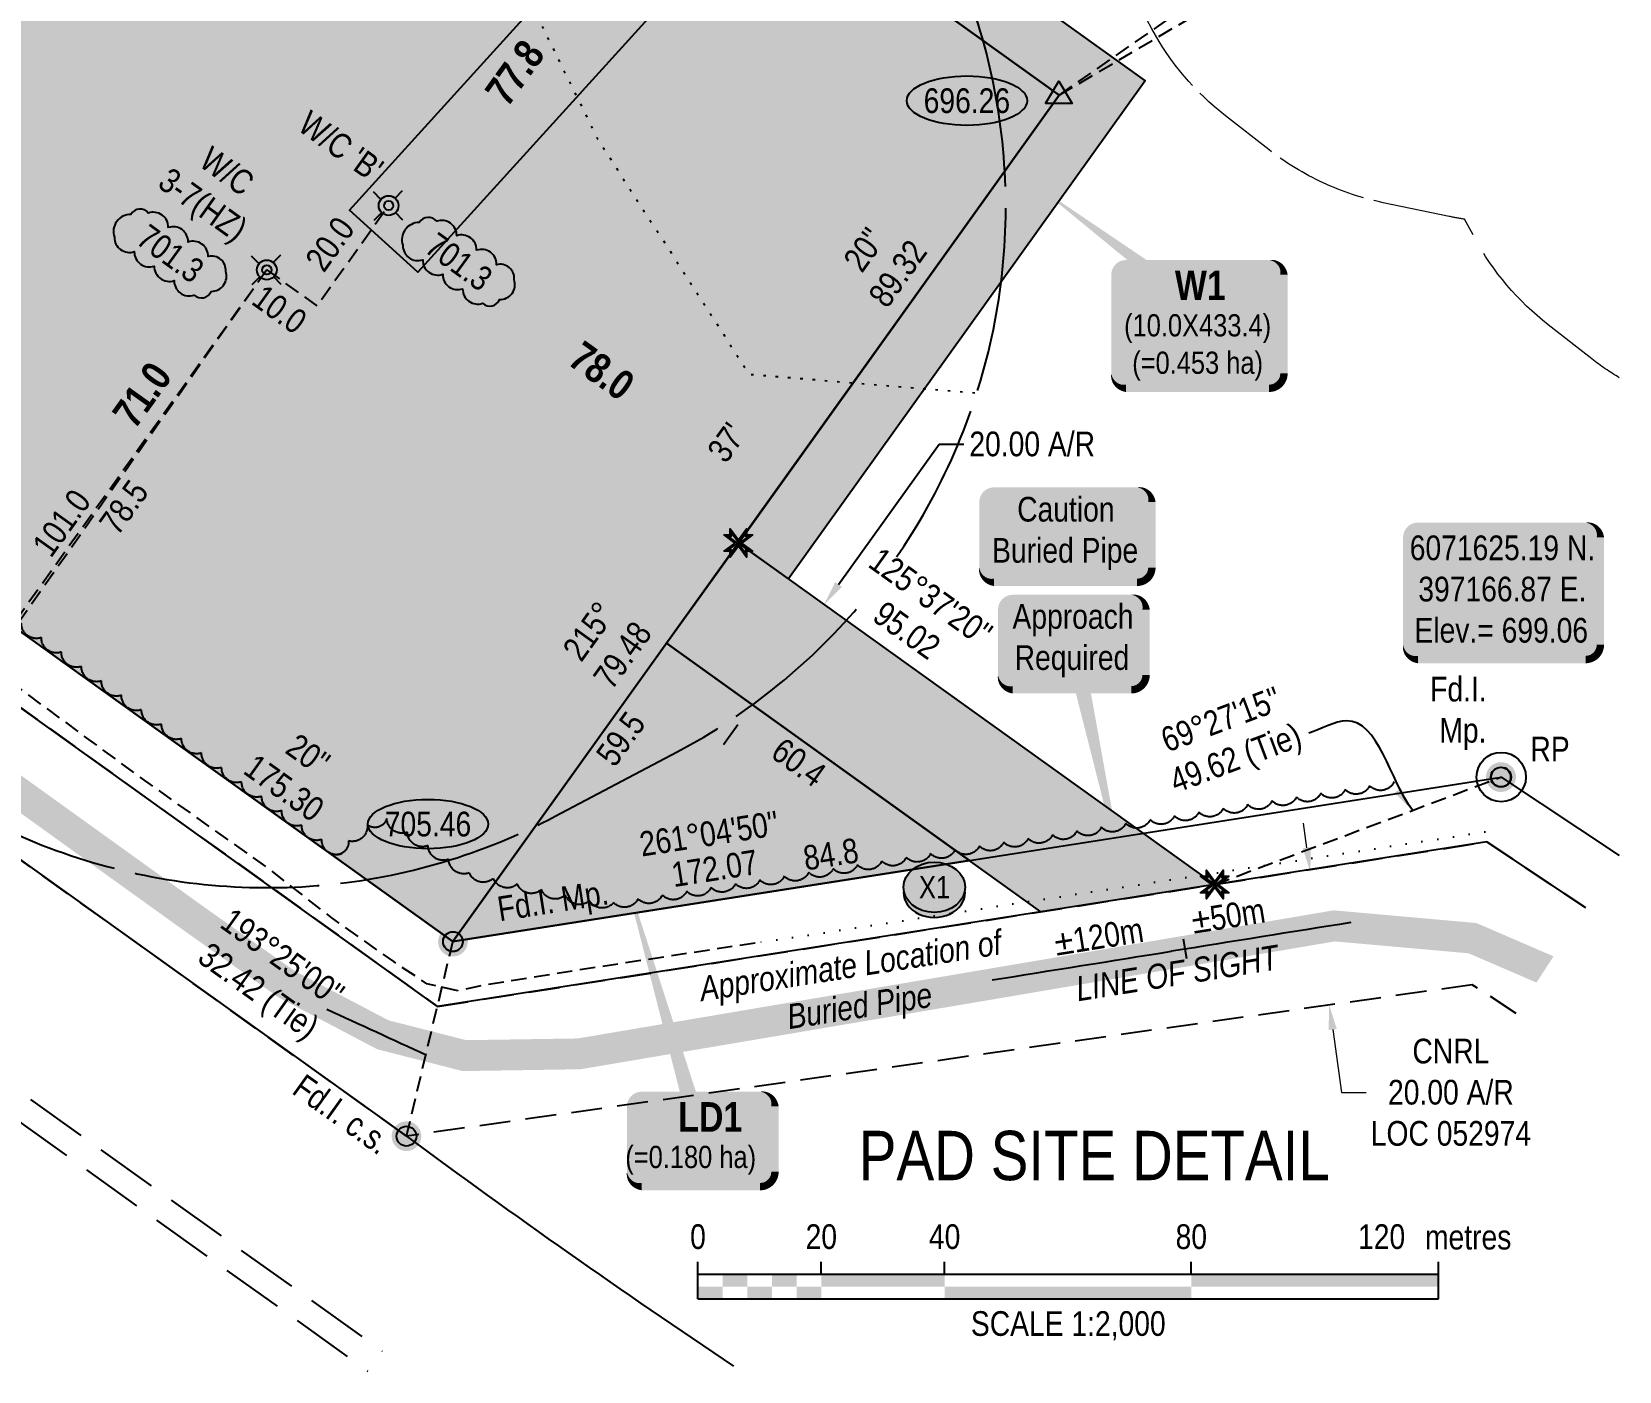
# Model space of a CAD drawing. Extents: x 394100 to 398046, y 6069353 to 6072243.
# Drawn here: x 395513 to 396156, y 6071170 to 6071712 of the extents above; entities that cross this region are included whole.
import ezdxf
from ezdxf.enums import TextEntityAlignment as Align

# ---------------------------------------------------------------- set-up
doc = ezdxf.new("R2010")
doc.units = 0
doc.header["$LTSCALE"] = 5
doc.header["$PDSIZE"] = 0.5
for name, pattern in [('0', [1, 1, 0]), ('DOT', [6.35, 0, -6.35]), ('foc-ACCESSROAD', [3.75, 2.5, -1.25]), ('foc-BUFFER', [16.75, 15, -1.75]), ('foc-TIELINE', [1.875, 1.25, -0.625]), ('foc-TOPO', [1, 0.2, -0.8]), ('RAIL', [35, 25, -10]), ('UG_PIPE', [1.875, 1.25, -0.625])]:
    doc.linetypes.add(name, pattern=pattern)
doc.layers.get('Defpoints').update_dxf_attribs({"color": 9})
for name, color, linetype in [('35', 37, 'Continuous'), ('AS-PIPE-UG', 44, 'UG_PIPE'), ('AS-ROADS', 254, 'Continuous'), ('AUX-BUFFER', 7, 'foc-BUFFER'), ('C-AR', 13, 'foc-ACCESSROAD'), ('C-RW', 13, 'Continuous'), ('CG-NOTES', 7, 'Continuous'), ('DETAIL-T', 7, 'Continuous'), ('F-RW', 190, 'Continuous'), ('L-BD', 7, 'Continuous'), ('L-MON', 1, 'Continuous'), ('L-TIE', 7, 'foc-TIELINE'), ('L-TIE-T', 7, 'Continuous'), ('L-TITLEDB', 4, 'Continuous'), ('P-CROSSINGS', 250, 'Continuous'), ('P-ELEVATION', 7, 'Continuous'), ('P-PROPOSED', 10, 'Continuous'), ('P-PROPOSED-H', 21, 'Continuous'), ('P-TEMP-BLOCKS', 250, 'Continuous'), ('P-TEMP-BLUE', 146, 'Continuous'), ('P-TXT', 4, 'Continuous'), ('T-BUSH', 110, '0'), ('T-TIE', 201, 'foc-TIELINE'), ('T-VEGETATION CHANGE', 104, 'foc-TOPO')]:
    doc.layers.add(name, color=color, linetype=linetype)
for name, color, linetype, lineweight in [('C-AR-T', 13, 'Continuous', 9), ('T-TEXT', 48, 'Continuous', 18), ('T-TIE-T', 201, 'Continuous', 18)]:
    doc.layers.add(name, color=color, linetype=linetype, lineweight=lineweight)
doc.layers.add('P-TEMP-BLUE-H', color=7, linetype='Continuous', true_color=0x99e6ff)
doc.styles.add('80', font='ARIALN.TTF', dxfattribs={"height": 10})
doc.styles.add('80CG', font='ARIALN.TTF', dxfattribs={"height": 10})
doc.styles.add('80L', font='ARIALN.TTF', dxfattribs={"height": 10})
doc.styles.add('BOLD', font='ARIALNB.TTF')
doc.styles.add('Crossing', font='ARIALN.TTF', dxfattribs={"height": 10})
doc.dimstyles.new('COMPASS', dxfattribs={"dimscale": 5, "dimtxt": 10, "dimasz": 2.5, "dimexe": 0.2, "dimexo": 0.0625, "dimgap": 0.5, "dimtad": 0, "dimtih": 1, "dimtoh": 1, "dimzin": 0, "dimdsep": 46, "dimtxsty": '80', "dimcen": 0.1, "dimse1": 1, "dimse2": 1, "dimclrd": 256, "dimclrt": 256, "dimaunit": 1, "dimadec": 4, "dimazin": 0, "dimtfac": 0.06, "dimtofl": 0, "dimtmove": 0, "dimatfit": 1, "dimfxl": 0.2, "dimtolj": 1, "dimtzin": 0, "dimlwd": -1, "dimarcsym": 0})
doc.dimstyles.new('Compass 5 000', dxfattribs={"dimscale": 5, "dimtxt": 9, "dimasz": 2, "dimexe": 0.2, "dimexo": 0.0625, "dimgap": 0.5, "dimtad": 0, "dimtih": 1, "dimtoh": 1, "dimzin": 0, "dimdsep": 46, "dimtxsty": '80CG', "dimcen": 0.1, "dimse1": 1, "dimse2": 1, "dimclrd": 256, "dimclrt": 256, "dimaunit": 1, "dimadec": 4, "dimazin": 0, "dimtfac": 0.06, "dimtofl": 0, "dimtmove": 0, "dimatfit": 1, "dimfxl": 0.2, "dimtolj": 1, "dimtzin": 0, "dimlwd": -1, "dimarcsym": 0})

# ---------------------------------------------------------------- blocks, each defined once
blk = doc.blocks.new('fdia')
at = {"color": 255, "const_width": 1}
blk.add_lwpolyline([(-0.5, 0, 1), (0.5, 0, 1)], format="xyb", close=True, dxfattribs=at)
blk = doc.blocks.new('Fdiaa')
blk.add_blockref('fdia', (0, 0))
blk = doc.blocks.new('fdib')
at = {"color": 1, "const_width": 1.6}
blk.add_lwpolyline([(-0.4, 0, 1), (0.4, 0, 1)], format="xyb", close=True, dxfattribs=at)
at = {"color": 1}
blk.add_circle((0, 0), 0.8, dxfattribs=at)
blk = doc.blocks.new('Fdibb')
blk.add_blockref('fdib', (0, 0))
blk = doc.blocks.new('fdicc')
for name in ['Fdibb', 'Fdiaa']:
    blk.add_blockref(name, (0, 0))
blk = doc.blocks.new('FDI')
blk.add_blockref('fdicc', (0, 0))
blk = doc.blocks.new('TRIA')
blk.add_hatch(color=255).paths.add_polyline_path([(-0.04, 1.52), (-1.47, -0.87), (1.39, -0.87)])
blk = doc.blocks.new('TRIAA')
blk.add_blockref('TRIA', (0, 0))
blk = doc.blocks.new('TRIB')
at = {"color": 1}
blk.add_lwpolyline([(-1.12, -0.67), (-0.04, 1.13), (1.04, -0.67)], close=True, dxfattribs=at)
blk = doc.blocks.new('TRIBB')
blk.add_blockref('TRIB', (0, 0))
blk = doc.blocks.new('TRICC')
for name in ['TRIAA', 'TRIBB']:
    blk.add_blockref(name, (0, 0))
blk = doc.blocks.new('plspike')
blk.add_blockref('TRICC', (0, 0))
blk = doc.blocks.new('WC')
at = {"layer": 'L-MON'}
h = blk.add_hatch(color=255, dxfattribs=at)
h.dxf.hatch_style = 1
edge = h.paths.add_edge_path()
edge.add_arc((0, 0), 0.9, 0, 360)
at = {"layer": 'L-MON', "color": 240, "flags": 128}
for points in [[(-0.62, 0.5), (-1.23, 1.12)], [(0.52, 0.61), (1.13, 1.21)], [(-1.18, -1.18), (-0.56, -0.57)], [(1.16, -1.18), (0.56, -0.57)]]:
    blk.add_lwpolyline(points, dxfattribs=at)
at = {"layer": 'L-MON', "color": 240}
for radius in [0.8, 0.373]:
    blk.add_circle((0, 0), radius, dxfattribs=at)
blk = doc.blocks.new('*D481')
at = {"layer": 'C-AR-T', "transparency": 16777216}
for p, q in [((396029.74, 6071381.7), (396028.33, 6071391.6)), ((396040.2, 6071308.05), (396043.82, 6071282.57)), ((396043.82, 6071282.57), (396053.82, 6071282.57))]:
    blk.add_line(p, q, dxfattribs=at)
for points in [[(396031.39, 6071381.94), (396028.09, 6071381.47), (396031.15, 6071371.8)], [(396041.85, 6071308.28), (396038.55, 6071307.81), (396038.8, 6071317.95)]]:
    blk.add_solid(points, dxfattribs=at)
at = {"layer": 'Defpoints', "color": 0, "transparency": 16777216}
for p in [(395959.99, 6071361.69), (396038.8, 6071317.95), (395967.64, 6071307.84)]:
    blk.add_point(p, dxfattribs=at)
at = {"layer": 'C-AR-T', "transparency": 16777216, "insert": (396088.11, 6071282.57), "char_height": 10, "attachment_point": 5, "style": '80CG'}
blk.add_mtext('\\A1;CNRL\\P20.00 A/R\\PLOC 052974', dxfattribs=at)
blk = doc.blocks.new('we')
at = {"layer": 'P-ELEVATION'}
h = blk.add_hatch(color=111, dxfattribs=at)
h.dxf.hatch_style = 1
edge = h.paths.add_edge_path()
edge.add_ellipse((0, 0), major_axis=(-24.38, 0), ratio=0.410256, start_angle=0, end_angle=360)
at = {"layer": 'P-ELEVATION', "color": 7, "flags": 128}
blk.add_lwpolyline([(0, 0, 12.5, 0, 0), (-12.42, -6.43, 0, 0, 0)], format="xyseb", dxfattribs=at)
at = {"layer": 'P-ELEVATION', "color": 7}
blk.add_ellipse((0, 0), major_axis=(-24.38, 0), ratio=0.410256, dxfattribs=at)
at = {"layer": 'P-ELEVATION', "style": '80'}
blk.add_attdef('ELEVATION', text='', height=10, dxfattribs=at).set_placement((0, 0), align=Align.MIDDLE_CENTER)
blk = doc.blocks.new('*U508')
at = {"layer": 'P-ELEVATION'}
h = blk.add_hatch(color=111, dxfattribs=at)
h.dxf.hatch_style = 1
edge = h.paths.add_edge_path()
edge.add_ellipse((0, 0), major_axis=(-24.38, 0), ratio=0.410256, start_angle=0, end_angle=360)
at = {"layer": 'P-ELEVATION', "color": 7, "flags": 128}
blk.add_lwpolyline([(0, 0, 12.5, 0, 0), (9.5, -42.72, 0, 0, 0)], format="xyseb", dxfattribs=at)
at = {"layer": 'P-ELEVATION', "color": 7}
blk.add_ellipse((0, 0), major_axis=(-24.38, 0), ratio=0.410256, dxfattribs=at)
at = {"layer": 'P-ELEVATION', "style": '80'}
blk.add_attdef('ELEVATION', text='', height=10, dxfattribs=at).set_placement((0, 0), align=Align.MIDDLE_CENTER)
blk = doc.blocks.new('*U372')
at = {"color": 0}
for p, q in [((-150, 0), (-150, 15)), ((-100, 10), (-100, 15)), ((-50, 10), (-50, 15)), ((50, 10), (50, 15)), ((150.24, 0), (150.24, 15)), ((-150, 10), (150.24, 10)), ((-150, 0), (150.24, 0))]:
    blk.add_line(p, q, dxfattribs=at)
for points in [[(-140, 10), (-130, 10), (-140, 5), (-130, 5)], [(-120, 10), (-110, 10), (-120, 5), (-110, 5)], [(-100, 10), (-50, 10), (-100, 5), (-50, 5)], [(50, 10), (150.24, 10), (50, 5), (150.24, 5)], [(-150, 5), (-140, 5), (-150, 0), (-140, 0)], [(-130, 5), (-120, 5), (-130, 0), (-120, 0)], [(-110, 5), (-100, 5), (-110, 0), (-100, 0)], [(-50, 5), (50, 5), (-50, 0), (50, 0)]]:
    blk.add_solid(points, dxfattribs=at)
at = {"color": 0, "style": '80'}
blk.add_text('metres', height=10, dxfattribs=at).set_placement((162.24, 20), align=Align.CENTER)
at = {"color": 0, "char_height": 10, "style": '80'}
for s, insert, attachment_point in [('0', (-150, 30.21), 2), ('20', (-100, 30.21), 2), ('40', (-50, 30.21), 2), ('80', (50, 30.21), 2), ('120', (136.7, 30.22), 3), ('SCALE 1:2,000', (0.12, -5), 2)]:
    blk.add_mtext(s, dxfattribs=dict(at, insert=insert, attachment_point=attachment_point))
blk = doc.blocks.new('*U507')
at = {"layer": '35', "color": 3}
blk.add_circle((0, 0), 10, dxfattribs=at)
at = {"layer": '35', "color": 3, "style": '80'}
blk.add_attdef('RP_001', (11.87, 6.33), '', height=10, dxfattribs=at)
blk = doc.blocks.new('*U435')
h = blk.add_hatch(color=254)
edge = h.paths.add_edge_path()
edge.add_line((-34, -28.5), (34, -28.5))
edge.add_arc((34, -22.5), 6, 270, 360)
edge.add_line((40, -22.5), (40, 21))
edge.add_arc((34, 21), 6, 0, 90)
edge.add_line((34, 27), (-34, 27))
edge.add_arc((-34, 21), 6, 90, 180)
edge.add_line((-40, 21), (-40, -22.5))
edge.add_arc((-34, -22.5), 6, 180, 270)
at = {"color": 1, "flags": 128}
blk.add_lwpolyline([(-34, -28.5, 3, 3, 0), (34, -28.5, 3, 3, 0.414214), (40, -22.5, 3, 3, 0), (40, 21, 3, 0, 0.414214), (34, 27, 0, 0, 0), (-34, 27, 0, 0, 0.414214), (-40, 21, 0, 0, 0), (-40, -22.5, 0, 3, 0.414214)], format="xyseb", close=True, dxfattribs=at)
blk.add_lwpolyline([(-24.09, -16.28, 0, 10, 0), (0, 0, 5, 5, 0)], format="xyseb", dxfattribs=at)
at = {"color": 1, "style": '80'}
blk.add_attdef('ENTER_TEXT_001', (-35.99, -5), '', height=10, dxfattribs=at)
blk = doc.blocks.new('*U512')
at = {"true_color": 0x99e6ff}
h = blk.add_hatch(color=141, dxfattribs=at)
edge = h.paths.add_edge_path()
edge.add_line((-24, -20), (24, -20))
edge.add_arc((24, -14), 6, 270, 360)
edge.add_line((30, -14), (30, 12.5))
edge.add_arc((24, 12.5), 6, 0, 90)
edge.add_line((24, 18.5), (-24, 18.5))
edge.add_arc((-24, 12.5), 6, 90, 180)
edge.add_line((-30, 12.5), (-30, -14))
edge.add_arc((-24, -14), 6, 180, 270)
at = {"flags": 128}
blk.add_lwpolyline([(-32.96, 113.74, 0, 7.5, 0), (0, 0, 0, 0, 0)], format="xyseb", dxfattribs=at)
at = {"color": 250, "flags": 128}
blk.add_lwpolyline([(-24, -20, 3, 3, 0), (24, -20, 3, 3, 0.414214), (30, -14, 3, 3, 0), (30, 12.5, 3, 0, 0.414214), (24, 18.5, 0, 0, 0), (-24, 18.5, 0, 0, 0.414214), (-30, 12.5, 0, 0, 0), (-30, -14, 0, 3, 0.414214)], format="xyseb", close=True, dxfattribs=at)
at = {"color": 250}
for tag, p, height, style in [('TEMP_AREA_W1_001', (-9.21, 2.24), 12, 'BOLD'), ('ENTER_TEXT_001', (-30.66, -12.47), 9, '80')]:
    blk.add_attdef(tag, p, '', height=height, dxfattribs=dict(at, style=style))
blk = doc.blocks.new('xing2')
h = blk.add_hatch(color=50)
h.dxf.hatch_style = 1
edge = h.paths.add_edge_path()
edge.add_ellipse((0, 0), major_axis=(-12.5, 0), ratio=0.816297, start_angle=0, end_angle=360)
h = blk.add_hatch(color=250)
h.dxf.hatch_style = 1
edge = h.paths.add_edge_path()
edge.add_ellipse((0, -2.05), major_axis=(-12.5, 0), ratio=0.816297, start_angle=0, end_angle=180)
edge.add_line((12.5, -2.05), (12.5, 0))
edge.add_ellipse((0, 0), major_axis=(-12.5, 0), ratio=0.816297, start_angle=0, end_angle=180, ccw=False)
edge.add_line((-12.5, 0), (-12.5, -2.05))
at = {"color": 250}
blk.add_ellipse((0, 0), major_axis=(-12.5, 0), ratio=0.816297, dxfattribs=at)
blk.add_ellipse((0, -2.05), major_axis=(-12.5, 0), ratio=0.816297, start_param=0, end_param=3.141593, dxfattribs=at)
at = {"color": 250, "style": 'Crossing'}
blk.add_attdef('CROSSING', text='', height=9, dxfattribs=at).set_placement((0.09, 0.02), align=Align.MIDDLE_CENTER)
at = {"color": 250, "style": 'Crossing', "flags": 1}
for tag, p in [('OWNER', (0.09, -12.49)), ('DESCRIPTION', (0.09, -25.77)), ('LOCATION', (0.09, -39.3)), ('DWG_REF', (0.09, -52.84))]:
    blk.add_attdef(tag, text='', height=9, dxfattribs=at).set_placement(p, align=Align.MIDDLE_CENTER)
blk = doc.blocks.new('*U519')
h = blk.add_hatch(color=50)
edge = h.paths.add_edge_path()
edge.add_line((-29, -20), (29, -20))
edge.add_arc((29, -14), 6, 270, 360)
edge.add_line((35, -14), (35, 12.5))
edge.add_arc((29, 12.5), 6, 0, 90)
edge.add_line((29, 18.5), (-29, 18.5))
edge.add_arc((-29, 12.5), 6, 90, 180)
edge.add_line((-35, 12.5), (-35, -14))
edge.add_arc((-29, -14), 6, 180, 270)
at = {"color": 240, "flags": 128}
blk.add_lwpolyline([(-29, -20, 3, 3, 0), (29, -20, 3, 3, 0.414214), (35, -14, 3, 3, 0), (35, 12.5, 3, 0, 0.414214), (29, 18.5, 0, 0, 0), (-29, 18.5, 0, 0, 0.414214), (-35, 12.5, 0, 0, 0), (-35, -14, 0, 3, 0.414214)], format="xyseb", close=True, dxfattribs=at)
at = {"color": 240, "style": '80'}
blk.add_attdef('ENTER_TEXT_001', (-26.85, -4.92), '', height=10, dxfattribs=at)
blk = doc.blocks.new('TEMP')
h = blk.add_hatch(color=255)
h.dxf.hatch_style = 1
h.paths.add_polyline_path([(0, 0.25), (-0.67, 1.15), (-0.67, 0.67), (-1.15, 0.67), (-0.25, 0), (-1.15, -0.67), (-0.67, -0.67), (-0.67, -1.15), (0, -0.25), (0.67, -1.15), (0.67, -0.67), (1.15, -0.67), (0.25, 0), (1.15, 0.67), (0.67, 0.67), (0.67, 1.15)])
h.paths.add_polyline_path([(0.57, 0.85), (0.57, 0.57), (0.85, 0.57), (0.08, 0), (0.85, -0.57), (0.57, -0.57), (0.57, -0.85), (0, -0.08), (-0.57, -0.85), (-0.57, -0.57), (-0.85, -0.57), (-0.08, 0), (-0.85, 0.57), (-0.57, 0.57), (-0.57, 0.85), (0, 0.08)], flags=16)
h = blk.add_hatch(color=1)
h.dxf.hatch_style = 1
h.paths.add_polyline_path([(0, 0.08), (-0.57, 0.85), (-0.57, 0.57), (-0.85, 0.57), (-0.08, 0), (-0.85, -0.57), (-0.57, -0.57), (-0.57, -0.85), (0, -0.08), (0.57, -0.85), (0.57, -0.57), (0.85, -0.57), (0.08, 0), (0.85, 0.57), (0.57, 0.57), (0.57, 0.85)])
at = {"color": 1}
for p, q in [((-0.08, 0), (0.08, 0)), ((0, 0.08), (0, -0.08))]:
    blk.add_line(p, q, dxfattribs=at)
at = {"color": 255, "flags": 128}
blk.add_lwpolyline([(-0.25, 0), (-1.15, 0.67), (-0.67, 0.67), (-0.67, 1.15), (0, 0.25), (0.67, 1.15), (0.67, 0.67), (1.15, 0.67), (0.25, 0), (1.15, -0.67), (0.67, -0.67), (0.67, -1.15), (0, -0.25), (-0.67, -1.15), (-0.67, -0.67), (-1.15, -0.67)], close=True, dxfattribs=at)
at = {"color": 1, "flags": 128}
blk.add_lwpolyline([(-0.08, 0), (-0.85, 0.57), (-0.57, 0.57), (-0.57, 0.85), (0, 0.08), (0.57, 0.85), (0.57, 0.57), (0.85, 0.57), (0.08, 0), (0.85, -0.57), (0.57, -0.57), (0.57, -0.85), (0, -0.08), (-0.57, -0.85), (-0.57, -0.57), (-0.85, -0.57)], close=True, dxfattribs=at)
blk = doc.blocks.new('*U527')
h = blk.add_hatch(color=255)
edge = h.paths.add_edge_path()
edge.add_line((-24, -20), (24, -20))
edge.add_arc((24, -14), 6, 270, 360)
edge.add_line((30, -14), (30, 12.5))
edge.add_arc((24, 12.5), 6, 0, 90)
edge.add_line((24, 18.5), (-24, 18.5))
edge.add_arc((-24, 12.5), 6, 90, 180)
edge.add_line((-30, 12.5), (-30, -14))
edge.add_arc((-24, -14), 6, 180, 270)
at = {"color": 1, "flags": 128}
blk.add_lwpolyline([(-24, -20, 3, 3, 0), (24, -20, 3, 3, 0.414214), (30, -14, 3, 3, 0), (30, 12.5, 3, 0, 0.414214), (24, 18.5, 0, 0, 0), (-24, 18.5, 0, 0, 0.414214), (-30, 12.5, 0, 0, 0), (-30, -14, 0, 3, 0.414214)], format="xyseb", close=True, dxfattribs=at)
for points in [[(-20.53, -10.99, 0, 7.5, 0), (0, 0, 0, 0, 0)], [(22.6, -104.37, 0, 7.5, 0), (0, 0, 0, 0, 0)]]:
    blk.add_lwpolyline(points, format="xyseb", dxfattribs=at)
at = {"color": 1, "style": '80'}
blk.add_attdef('ENTER_TEXT_001', (-26.85, -4.92), '', height=10, dxfattribs=at)
blk = doc.blocks.new('*D528')
at = {"layer": 'Defpoints', "color": 0, "transparency": 16777216}
for p in [(395821.05, 6071489.57), (395834.13, 6071480.2), (395791.94, 6071448.94)]:
    blk.add_point(p, dxfattribs=at)
at = {"layer": 'P-TXT', "transparency": 16777216}
for p, q in [((395839.95, 6071488.33), (395880.7, 6071545.19)), ((395880.7, 6071545.19), (395890.7, 6071545.19)), ((395799.19, 6071431.44), (395793.37, 6071423.31))]:
    blk.add_line(p, q, dxfattribs=at)
for points in [[(395838.6, 6071489.3), (395841.31, 6071487.36), (395834.13, 6071480.2)], [(395797.84, 6071432.41), (395800.55, 6071430.47), (395805.02, 6071439.57)]]:
    blk.add_solid(points, dxfattribs=at)
at = {"layer": 'P-TXT', "transparency": 16777216, "insert": (395918.43, 6071545.19), "char_height": 10, "attachment_point": 5, "style": '80CG'}
blk.add_mtext('\\A1;20.00 A/R', dxfattribs=at)
blk = doc.blocks.new('*U529')
at = {"true_color": 0x99e6ff}
h = blk.add_hatch(color=141, dxfattribs=at)
edge = h.paths.add_edge_path()
edge.add_line((-29, -33.49), (29, -33.49))
edge.add_arc((29, -27.49), 6, 270, 360)
edge.add_line((35, -27.49), (35, 12.5))
edge.add_arc((29, 12.5), 6, 0, 90)
edge.add_line((29, 18.5), (-29, 18.5))
edge.add_arc((-29, 12.5), 6, 90, 180)
edge.add_line((-35, 12.5), (-35, -27.49))
edge.add_arc((-29, -27.49), 6, 180, 270)
at = {"flags": 128}
blk.add_lwpolyline([(-64.95, 48.4, 0, 7.5, 0), (0, 0, 0, 0, 0)], format="xyseb", dxfattribs=at)
at = {"color": 250, "flags": 128}
blk.add_lwpolyline([(-29, -33.49, 3, 3, 0), (29, -33.49, 3, 3, 0.414214), (35, -27.49, 3, 3, 0), (35, 12.5, 3, 0, 0.414214), (29, 18.5, 0, 0, 0), (-29, 18.5, 0, 0, 0.414214), (-35, 12.5, 0, 0, 0), (-35, -27.49, 0, 3, 0.414214)], format="xyseb", close=True, dxfattribs=at)
at = {"color": 250}
for tag, p, height, style in [('TEMP_AREA_W1_001', (-9.21, 2.24), 12, 'BOLD'), ('ENTER_TEXT_001', (-30.66, -12.47), 9, '80')]:
    blk.add_attdef(tag, p, '', height=height, dxfattribs=dict(at, style=style))
blk = doc.blocks.new('wa')
at = {"layer": 'P-ELEVATION'}
h = blk.add_hatch(color=111, dxfattribs=at)
h.dxf.hatch_style = 1
edge = h.paths.add_edge_path()
edge.add_arc((-17.35, -4.5), 6.1, 215, 325)
edge.add_arc((-7.35, -4.5), 6.1, 215, 325)
edge.add_arc((2.65, -4.5), 6.1, 215, 325)
edge.add_arc((12.65, -4.5), 6.1, 215, 325)
edge.add_arc((18.14, -3.7), 4.32, 263.43363, 373.43363)
edge.add_arc((18.85, 2.3), 6.1, 305, 415)
edge.add_arc((17.45, 4.39), 5.69, 30.69553, 140.69553)
edge.add_arc((8.05, 4.5), 6.1, 35, 145)
edge.add_arc((-1.95, 4.5), 6.1, 35, 145)
edge.add_arc((-11.95, 4.5), 6.1, 35, 145)
edge.add_arc((-18.04, 3.81), 4.33, 75.42608, 185.42608)
edge.add_arc((-18.36, -2.3), 6.96, 125, 235)
at = {"color": 240, "flags": 128}
blk.add_lwpolyline([(-22.35, -8, 0.520567), (-12.35, -8, 0.520567), (-2.35, -8, 0.520567), (7.65, -8, 0.520567), (17.65, -8, 0.520567), (22.35, -2.7, 0.520567), (22.35, 7.3, 0.520567), (13.05, 8, 0.520567), (3.05, 8, 0.520567), (-6.95, 8, 0.520567), (-16.95, 8, 0.520567), (-22.35, 3.4, 0.520567)], format="xyb", close=True, dxfattribs=at)
at = {"layer": 'P-ELEVATION', "color": 240, "flags": 128}
blk.add_lwpolyline([(0, 0, 12.5, 0, 0), (-12.42, -6.43, 0, 0, 0)], format="xyseb", dxfattribs=at)
at = {"layer": 'P-ELEVATION', "color": 240, "style": '80'}
blk.add_attdef('ELEVATION', text='', height=10, dxfattribs=at).set_placement((0, 0), align=Align.MIDDLE_CENTER)

msp = doc.modelspace()

# ---------------------------------------------------------------- hatches: boundary and pattern name
at = {"layer": 'AS-ROADS'}
h = msp.add_hatch(color=256, dxfattribs=at)
h.dxf.hatch_style = 1
edge = h.paths.add_edge_path()
edge.add_line((396122.787, 6071327.054), (396129.718, 6071337.677))
edge.add_line((396129.718, 6071337.677), (396099.345, 6071350.786))
edge.add_arc((396096.868, 6071345.047), 6.25, 66.65562, 84.926145)
edge.add_line((396097.421, 6071351.273), (396041.402, 6071356.247))
edge.add_arc((396040.85, 6071350.021), 6.25, 84.926145, 99.616419)
edge.add_line((396039.806, 6071356.183), (395734.269, 6071304.416))
edge.add_line((395734.269, 6071304.416), (395689.09, 6071303.718))
edge.add_line((395689.09, 6071303.718), (395657.586, 6071311.758))
edge.add_line((395657.586, 6071311.758), (395619.587, 6071331.719))
edge.add_line((395619.587, 6071331.719), (395583.336, 6071357.309))
edge.add_line((395583.336, 6071357.309), (395030.667, 6071754.519))
edge.add_line((395030.667, 6071754.519), (395023.372, 6071744.368))
edge.add_line((395023.372, 6071744.368), (395576.062, 6071347.143))
edge.add_arc((395579.71, 6071352.219), 6.25, 234.294738, 234.780407)
edge.add_line((395576.105, 6071347.113), (395612.713, 6071321.27))
edge.add_arc((395616.317, 6071326.376), 6.25, 234.78041, 242.287936)
edge.add_line((395613.411, 6071320.843), (395652.423, 6071300.351))
edge.add_arc((395655.33, 6071305.884), 6.25, 242.287936, 255.683432)
edge.add_line((395653.784, 6071299.828), (395686.807, 6071291.4))
edge.add_arc((395688.352, 6071297.456), 6.25, 255.683432, 270.8842)
edge.add_line((395688.449, 6071291.207), (395734.939, 6071291.924))
edge.add_arc((395734.842, 6071298.174), 6.25, 270.8842, 279.616419)
edge.add_line((395735.886, 6071292.011), (396041.099, 6071343.724))
edge.add_line((396041.099, 6071343.724), (396095.314, 6071338.911))
edge.add_line((396095.314, 6071338.911), (396122.787, 6071327.054))
at = {"layer": 'P-PROPOSED-H'}
h = msp.add_hatch(color=256, dxfattribs=at)
h.dxf.hatch_style = 1
h.paths.add_polyline_path([(395327.565, 6071598.829), (395573.25, 6071941.726), (395929.377, 6071686.561), (395683.675, 6071343.654)])
h = msp.add_hatch(color=256, dxfattribs=at)
h.dxf.hatch_style = 1
h.paths.add_polyline_path([(395921.974, 6071355.77), (395770.237, 6071464.491), (395799.348, 6071505.119), (395992.37, 6071366.818)])
at = {"layer": 'P-TEMP-BLUE-H'}
h = msp.add_hatch(color=256, dxfattribs=at)
h.dxf.hatch_style = 1
h.paths.add_polyline_path([(395307.242, 6071613.376), (395567.491, 6071976.596), (395964.229, 6071692.33), (395819.662, 6071490.564), (395799.348, 6071505.119), (395929.359, 6071686.571), (395573.25, 6071941.726), (395327.556, 6071598.821)])
h = msp.add_hatch(color=256, dxfattribs=at)
h.dxf.hatch_style = 1
h.paths.add_polyline_path([(395683.666, 6071343.666), (395770.237, 6071464.491), (395893.012, 6071376.522)])

# ---------------------------------------------------------------- linework, layer by layer
msp.add_line((395981.07, 6071336.683), (395979.806, 6071344.582))
at = {"layer": 'AS-PIPE-UG', "flags": 128}
msp.add_lwpolyline([(395806.178, 6071343.015), (395734.25, 6071332.049), (395697.382, 6071326.176), (395685.677, 6071323.754), (395673.09, 6071326.584), (395659.69, 6071335.536), (395634.612, 6071353.226), (395609.192, 6071373.116), (395556.87, 6071410.289), (395503.892, 6071449.329), (395412.345, 6071513.799), (395330.772, 6071573.854), (395270.927, 6071615.284), (395193.305, 6071671.291)], dxfattribs=at)
at = {"layer": 'AS-PIPE-UG', "linetype": 'DOT', "ltscale": 0.2, "flags": 128}
msp.add_lwpolyline([(396101.881, 6071388.101), (395806.178, 6071343.015)], dxfattribs=at)
at = {"layer": 'AUX-BUFFER', "color": 251, "linetype": 'foc-BUFFER', "flags": 128}
msp.add_lwpolyline([(395725.122, 6071394.414), (395774.493, 6071420.479, 0.4142136), (395878.82, 6071758.149), (395878.587, 6071758.591, 0.4142136), (395540.916, 6071862.918), (395491.545, 6071836.854, 0.4142136), (395387.218, 6071499.183), (395387.451, 6071498.741, 0.4142136)], format="xyb", close=True, dxfattribs=at)
at = {"layer": 'C-AR'}
for points in [[(395017.302, 6071790.359), (395677.435, 6071317.369), (396102.627, 6071384.067), (396142.65, 6071357.497)], [(396114.621, 6071314.54), (396096.778, 6071326.182), (395664.862, 6071264.826), (394987.964, 6071749.428)]]:
    msp.add_lwpolyline(points, dxfattribs=at)
at = {"layer": 'C-AR', "linetype": 'RAIL', "ltscale": 0.2, "flags": 128}
msp.add_lwpolyline([(394943.489, 6071687.338), (394994.883, 6071650.255), (395654.977, 6071177.733)], dxfattribs=at)
msp.add_lwpolyline([(394937.638, 6071679.229), (394989.04, 6071642.14, 0.0009415), (394989.055, 6071642.129), (395649.157, 6071169.602)], format="xyb", dxfattribs=at)
at = {"layer": 'C-RW'}
msp.add_lwpolyline([(396058.805, 6072043.525), (395669.48, 6071614.808), (395641.729, 6071640.009), (396008.168, 6072043.525)], dxfattribs=at)
at = {"layer": 'F-RW'}
for points in [[(395031.867, 6071810.678), (395683.675, 6071343.654), (396108.487, 6071410.321), (396156.336, 6071378.473)], [(396142.65, 6071357.497), (396102.627, 6071384.067), (395677.435, 6071317.369), (395017.302, 6071790.359)]]:
    msp.add_lwpolyline(points, dxfattribs=at)
at = {"layer": 'L-TIE'}
for p, q in [((395992.423, 6071366.78), (396108.316, 6071410.265)), ((395664.862, 6071264.826), (395683.667, 6071343.623))]:
    msp.add_line(p, q, dxfattribs=at)
at = {"layer": 'L-TITLEDB', "flags": 128}
msp.add_lwpolyline([(394987.942, 6071749.397), (395664.862, 6071264.826, 0.0115264), (395797.441, 6071171.635, 0.0115264)], format="xyb", dxfattribs=at)
at = {"layer": 'P-PROPOSED', "flags": 128}
for points in [[(395327.565, 6071598.829), (395573.25, 6071941.726), (395929.377, 6071686.561), (395683.675, 6071343.654)], [(395921.974, 6071355.77), (395770.237, 6071464.491), (395799.348, 6071505.119), (395992.37, 6071366.818)]]:
    msp.add_lwpolyline(points, close=True, dxfattribs=at)
at = {"layer": 'P-TEMP-BLUE', "flags": 128}
for points in [[(395307.242, 6071613.376), (395567.491, 6071976.596), (395964.229, 6071692.33), (395819.662, 6071490.564), (395799.348, 6071505.119), (395929.359, 6071686.571), (395573.25, 6071941.726), (395327.556, 6071598.821)], [(395683.666, 6071343.666), (395770.237, 6071464.491), (395893.012, 6071376.522)]]:
    msp.add_lwpolyline(points, close=True, dxfattribs=at)
at = {"layer": 'T-BUSH', "flags": 128}
for points in [[(395638.63, 6071379.171, -0.5205671), (395630.514, 6071385.013, -0.5205671), (395622.398, 6071390.856, -0.5205671), (395614.282, 6071396.698, -0.5205671), (395606.167, 6071402.54, -0.5205671), (395598.051, 6071408.383, -0.5205671), (395589.935, 6071414.225, -0.5205671), (395581.819, 6071420.067, -0.5205671), (395573.703, 6071425.91, -0.5205671), (395565.587, 6071431.752, -0.5205671), (395557.471, 6071437.594, -0.5205671), (395549.356, 6071443.437, -0.5205671), (395541.24, 6071449.279, -0.5205671), (395533.124, 6071455.121, -0.5205671), (395525.008, 6071460.964, -0.5205671), (395516.892, 6071466.806, -0.5205671), (395508.776, 6071472.648, -0.5205671), (395500.66, 6071478.49, -0.5205671), (395492.543, 6071484.331, -0.5205671), (395484.427, 6071490.172, -0.5205671), (395476.31, 6071496.014, -0.5205671), (395468.194, 6071501.855, -0.5205671), (395460.077, 6071507.697, -0.5205671), (395451.96, 6071513.538, -0.5205671), (395443.844, 6071519.379, -0.5205671), (395435.727, 6071525.221, -0.5205671), (395427.611, 6071531.062, -0.5205671), (395419.494, 6071536.904, -0.5205671), (395411.378, 6071542.745, -0.5205671), (395403.261, 6071548.586, -0.5205671), (395395.145, 6071554.428, -0.5205671), (395387.028, 6071560.269, -0.5205671), (395378.912, 6071566.111, -0.5205671), (395370.795, 6071571.952, -0.5205671), (395362.679, 6071577.793, -0.5205671), (395354.562, 6071583.635, -0.5205671), (395346.446, 6071589.476, -0.5205671), (395338.329, 6071595.318, -0.5205671), (395330.213, 6071601.159, -0.5205671), (395322.096, 6071607, -0.5205671), (395313.979, 6071612.842, -0.5205671), (395305.863, 6071618.683, -0.5205671), (395297.746, 6071624.525, -0.5205671), (395289.63, 6071630.366, -0.5205671), (395281.513, 6071636.207, -0.5205671), (395273.397, 6071642.049, -0.5205671), (395265.28, 6071647.89, -0.5205671), (395257.164, 6071653.732, -0.5205671), (395249.047, 6071659.573, -0.5205671), (395240.931, 6071665.414, -0.5205671), (395232.814, 6071671.256, -0.5205671), (395224.698, 6071677.097, -0.5205671), (395216.581, 6071682.939, -0.5205671), (395205, 6071691.274, -0.5205671)], [(396065.057, 6071408.308, -0.5205671), (396055.174, 6071406.782, -0.5205671), (396045.291, 6071405.255, -0.5205671), (396035.408, 6071403.729, -0.5205671), (396025.526, 6071402.202, -0.5205671), (396015.643, 6071400.675, -0.5205671), (396005.76, 6071399.149, -0.5205671), (395995.877, 6071397.622, -0.5205671), (395985.994, 6071396.096, -0.5205671), (395976.112, 6071394.569, -0.5205671), (395966.229, 6071393.042, -0.5205671), (395956.346, 6071391.516, -0.5205671), (395946.463, 6071389.989, -0.5205671), (395936.58, 6071388.463, -0.5205671), (395926.698, 6071386.936, -0.5205671), (395916.815, 6071385.409, -0.5205671), (395906.932, 6071383.883, -0.5205671), (395897.049, 6071382.356, -0.5205671), (395887.167, 6071380.83, -0.5205671), (395877.284, 6071379.303, -0.5205671), (395867.401, 6071377.776, -0.5205671), (395857.518, 6071376.25, -0.5205671), (395847.635, 6071374.723, -0.5205671), (395837.753, 6071373.197, -0.5205671), (395827.87, 6071371.67, -0.5205671), (395817.987, 6071370.143, -0.5205671), (395808.104, 6071368.617, -0.5205671), (395798.221, 6071367.09, -0.5205671), (395788.339, 6071365.564, -0.5205671), (395778.456, 6071364.037, -0.5205671), (395768.573, 6071362.51, -0.5205671), (395758.69, 6071360.984, -0.5205671), (395748.808, 6071359.457, -0.5205671), (395739.01, 6071360.224, -0.5205671), (395729.267, 6071362.477, -0.5205671), (395719.524, 6071364.73, -0.5205671), (395709.781, 6071366.984, -0.5205671), (395700.038, 6071369.237, -0.5205671), (395690.311, 6071371.527, -0.5205671), (395681.955, 6071377.021, -0.5205671), (395673.6, 6071382.515, -0.5205671), (395665.244, 6071388.009, -0.5205671), (395656.889, 6071393.503, -0.5205671), (395649.015, 6071390.893, -0.5205671), (395641.37, 6071384.447, -0.5205671), (395634.944, 6071379.03, -0.5205671)]]:
    msp.add_lwpolyline(points, format="xyb", dxfattribs=at)
at = {"layer": 'T-TEXT', "linetype": 'foc-BUFFER', "ltscale": 0.5, "flags": 128}
msp.add_lwpolyline([(396093.622, 6071636.307, -0.0139133), (396087.462, 6071637.409), (396060.692, 6071642.974, -0.1147686), (396014.45, 6071664.378), (395996.705, 6071678.208, -0.1035043), (395966.941, 6071713.367), (395962.821, 6071720.977, -0.0131023), (395960.153, 6071726.231), (395950.765, 6071745.976, -0.0137198), (395948.269, 6071751.619), (395930.232, 6071795.634, -0.0424941), (395924.521, 6071813.84, -0.1621231), (395899.687, 6071880.419), (395877.023, 6071907.243, -0.007841), (395874.789, 6071909.973), (395858.209, 6071930.893, -0.0472478), (395846.663, 6071948.68, -0.1151869), (395803.909, 6071976.734), (395788.442, 6071992.984, -0.105322), (395763.916, 6072032.91), (395760.164, 6072043.482), (395746.092, 6072065.852)], format="xyb", dxfattribs=at)
at = {"layer": 'T-TEXT', "linetype": 'foc-BUFFER', "flags": 128}
msp.add_lwpolyline([(396156.336, 6071572.088, -0.0299307), (396145.25, 6071579.707), (396127.505, 6071593.537, -0.1035043), (396097.742, 6071628.697), (396093.622, 6071636.307)], format="xyb", dxfattribs=at)
at = {"layer": 'T-TIE'}
for q in [(396056.547, 6071775.091), (396065.847, 6071766.894)]:
    msp.add_line((395929.377, 6071686.561), q, dxfattribs=at)
at = {"layer": 'T-TIE', "flags": 128}
for points in [[(395608.263, 6071615.767), (395628.558, 6071601.219), (395657.635, 6071641.831)], [(395608.263, 6071615.767), (395461.337, 6071410.519)], [(395608.263, 6071615.767), (395495.31, 6071455.373)]]:
    msp.add_lwpolyline(points, dxfattribs=at)
at = {"layer": 'T-VEGETATION CHANGE', "flags": 128}
msp.add_lwpolyline([(395529.965, 6071941.271), (395645.685, 6071849.196), (395671.422, 6071859.159), (395698.652, 6071831.316), (395710.857, 6071788.244), (395711.36, 6071731.686), (395742.19, 6071669.051), (395803.752, 6071573.486), (395895.155, 6071565.989)], dxfattribs=at)

# ---------------------------------------------------------------- block references
for name, p, values in [('we', (395891.968, 6071684.317), {'ELEVATION': '696.26'}), ('*U508', (395673.583, 6071391.267), {'ELEVATION': '705.46'})]:
    msp.add_blockref(name, p).add_auto_attribs(values)
at = {"layer": '35', "xscale": 0.99962225, "yscale": 0.99962225, "zscale": 0.99962225}
msp.add_blockref('*U507', (396108.487, 6071410.321), dxfattribs=at).add_auto_attribs({'RP_001': 'RP'})
at = {"layer": 'CG-NOTES'}
ref = msp.add_blockref('*U527', (395934.572, 6071465.661), dxfattribs=at)
ref.add_attrib('ENTER_TEXT_001', 'Approach', (395910.449, 6071470.382), dxfattribs={"layer": '0', "color": 1, "height": 10, "style": '80'})
ref.add_attrib('ENTER_TEXT_002', 'Required', (395911.312, 6071453.716), dxfattribs={"layer": '0', "color": 1, "height": 10, "style": '80'})
at = {"layer": 'DETAIL-T'}
ref = msp.add_blockref('*U519', (395931.958, 6071509.189), dxfattribs=dict(at, xscale=0.99962225, yscale=0.99962225, zscale=0.99962225))
ref.add_attrib('ENTER_TEXT_001', 'Caution', (395912.354, 6071513.82), dxfattribs={"layer": '0', "color": 240, "height": 9.9962, "style": '80'})
ref.add_attrib('ENTER_TEXT_002', 'Buried Pipe', (395902.184, 6071497.16), dxfattribs={"layer": '0', "color": 240, "height": 9.99622, "style": '80'})
ref = msp.add_blockref('*U435', (396108.713, 6071486.402), dxfattribs=dict(at, xscale=0.99962225, yscale=0.99962225, zscale=0.99962225))
ref.add_attrib('ENTER_TEXT_001', '6071625.19 N.', (396071.432, 6071498.17), dxfattribs={"layer": '0', "color": 1, "height": 9.99622, "style": '80'})
ref.add_attrib('ENTER_TEXT_002', '397166.87 E.', (396074.906, 6071481.469), dxfattribs={"layer": '0', "color": 1, "height": 9.99622, "style": '80'})
ref.add_attrib('ENTER_TEXT_003', 'Elev.= 699.06', (396073.352, 6071464.768), dxfattribs={"layer": '0', "color": 1, "height": 9.99622, "style": '80'})
at = {"layer": 'DETAIL-T', "xscale": 0.99962225, "yscale": 0.99962225, "zscale": 0.99962225}
msp.add_blockref('*U372', (395932.938, 6071198.93), dxfattribs=at)
at = {"layer": 'L-MON'}
for name, p, xscale, yscale, zscale in [('plspike', (395929.377, 6071686.561), 5.000000000000009, 5.000000000000009, 5.000000000000009), ('TEMP', (395799.362, 6071505.109), 5.000000000000007, 5.000000000000007, 5.000000000000007), ('FDI', (396108.316, 6071410.265), 5.000000000000009, 5.000000000000009, 5.000000000000009), ('FDI', (396108.487, 6071410.321), 5.000000000000009, 5.000000000000009, 5.000000000000009), ('TEMP', (395992.423, 6071366.78), 5.000000000000007, 5.000000000000007, 5.000000000000007), ('FDI', (395683.667, 6071343.623), 5.000000000000009, 5.000000000000009, 5.000000000000009), ('FDI', (395683.675, 6071343.654), 5.000000000000009, 5.000000000000009, 5.000000000000009)]:
    msp.add_blockref(name, p, dxfattribs=dict(at, xscale=xscale, yscale=yscale, zscale=zscale))
at = {"layer": 'L-MON', "xscale": 0.9992705728962299, "yscale": 0.9992705728962299, "zscale": 0.9992705728962299, "rotation": 324}
for p in [(395569.241, 6071622.383), (395686.139, 6071619.062)]:
    msp.add_blockref('wa', p, dxfattribs=at).add_auto_attribs({'ELEVATION': '701.3'})
at = {"layer": 'L-MON', "color": 6, "xscale": 5.000000000000009, "yscale": 5.000000000000009, "zscale": 5.000000000000009}
for p in [(395657.635, 6071641.831), (395608.263, 6071615.767)]:
    msp.add_blockref('WC', p, dxfattribs=at)
at = {"layer": 'P-CROSSINGS', "xscale": 0.99962225, "yscale": 0.99962225, "zscale": 0.99962225}
msp.add_blockref('xing2', (395878.765, 6071365.673), dxfattribs=at).add_auto_attribs({'CROSSING': 'X1'})
at = {"layer": 'P-TEMP-BLOCKS'}
ref = msp.add_blockref('*U529', (395985.472, 6071601.276), dxfattribs=dict(at, xscale=0.99962225, yscale=0.99962225, zscale=0.99962225))
ref.add_attrib('TEMP_AREA_W1_001', 'W1', (395976.263, 6071603.519), dxfattribs={"layer": '0', "color": 250, "height": 11.9955, "style": 'BOLD'})
ref.add_attrib('ENTER_TEXT_001', '(10.0X433.4)', (395955.681, 6071588.81), dxfattribs={"layer": '0', "color": 250, "height": 8.9966, "style": '80'})
ref.add_attrib('ENTER_TEXT_002', '(=0.453 ha)', (395958.973, 6071573.662), dxfattribs={"layer": '0', "color": 250, "height": 8.9966, "style": '80'})
at = {"layer": 'P-TEMP-BLOCKS', "xscale": 0.99962225, "yscale": 0.99962225, "zscale": 0.99962225}
msp.add_blockref('*U512', (395784.198, 6071264.384), dxfattribs=at).add_auto_attribs({'TEMP_AREA_W1_001': 'LD1', 'ENTER_TEXT_001': '(=0.180 ha)'})

# ---------------------------------------------------------------- texts
at = {"rotation": 9.089336, "style": '80'}
for s, insert, char_height, width, attachment_point in [('%%P50m', (395983.081, 6071351.68), 9.9962, 42.0953, 4), ('%%P120m', (395963.34, 6071348.522), 9.9962, 42.0953, 6), ('\\pi6.3735;{\\fArial Narrow|b0|i1|c0|p34;LINE OF SIGH\\T1.55;T}', (395929.226, 6071328.317), 9.99622, 99.3104, 1)]:
    msp.add_mtext(s, dxfattribs=dict(at, insert=insert, char_height=char_height, width=width, attachment_point=attachment_point))
at = {"layer": 'AS-PIPE-UG', "insert": (395772.815, 6071327.757), "char_height": 9.99622, "attachment_point": 1, "rotation": 8.915061, "style": '80L'}
msp.add_mtext_dynamic_manual_height_columns('\\pi10.281;{\\fArial Narrow|b0|i1|c0|p34;Approximate Location of\\P\\pi43.57;Buried Pipe}', width=145.55599, gutter_width=50.019, heights=[0], dxfattribs=at)
at = {"layer": 'DETAIL-T', "color": 3, "insert": (395943.593, 6071256.856), "char_height": 19.99245, "width": 223.77346, "attachment_point": 5, "style": '80CG'}
msp.add_mtext('PAD SITE DETAIL', dxfattribs=at)
at = {"layer": 'L-BD', "color": 3, "style": 'BOLD'}
for s, rotation, p in [('77.8', 54.377378, (395705.824, 6071681.34)), ('78.0', 324.377378, (395729.697, 6071577.827))]:
    msp.add_text(s, height=11.9955, rotation=rotation, dxfattribs=at).set_placement(p)
at = {"layer": 'L-BD', "style": '80L'}
for s, height, p in [("261°04'50''", 9.99622, (395787.5, 6071387.424)), ('172.07', 9.9962, (395789.709, 6071373.352))]:
    msp.add_text(s, height=height, rotation=8.9189, dxfattribs=at).set_placement(p, align=Align.MIDDLE)
at = {"layer": 'L-BD', "attachment_point": 2, "style": '80L'}
for s, insert, char_height, width, rotation in [("W/C 'B'", (395641.224, 6071669.948), 9.9962, 37.0028, 324.3773), ('W/C 3-7(HZ)', (395595.058, 6071659.863), 9.99622, 37.0028, 324.3773), ("20''\\P89.32 ", (395846.319, 6071626.932), 9.9962, 52.07792, 54.3784), ("37'", (395790.519, 6071548.811), 9.9962, 14.46698, 54.3784), ('215°\\P79.48 ', (395734.779, 6071472.36), 9.9962, 52.07792, 54.3784), ("69{\\fArial|b0|i0|c0|p34;°}27'15'' \\P49.62 (Tie)", (395993.203, 6071438.411), 9.99622, 61.14783, 20.567041), ("20'' \\P175.30", (395627.938, 6071423.562), 9.9962, 56.91616, 324.3773), ("193{\\fArial|b0|i0|c0|p34;°}25'00'' \\P32.42 (Tie)", (395617.621, 6071341.375), 9.99622, 61.14783, 324.400537)]:
    msp.add_mtext(s, dxfattribs=dict(at, insert=insert, char_height=char_height, width=width, rotation=rotation))
at = {"layer": 'L-BD', "color": 3, "insert": (395545.065, 6071557.871), "char_height": 11.9955, "width": 25.52976, "attachment_point": 1, "rotation": 54.377378, "style": 'BOLD', "bg_fill": 1, "box_fill_scale": 1, "bg_fill_color": 21, "bg_fill_transparency": 0}
msp.add_mtext('71.0', dxfattribs=at)
at = {"layer": 'L-MON', "insert": (395701.079, 6071361.729), "char_height": 9.9962, "width": 44.31245, "attachment_point": 1, "rotation": 8.915061, "style": '80L', "bg_fill": 1, "box_fill_scale": 1, "bg_fill_color": 256, "bg_fill_true_color": 10086143, "bg_fill_transparency": 0}
msp.add_mtext('Fd.I. Mp.', dxfattribs=at)
at = {"layer": 'P-TEMP-BLUE', "style": '80L'}
for s, rotation, p in [('59.5', 54.331231, (395751.665, 6071425.808)), ('60.4', 324.378169, (395823.882, 6071416.276)), ('84.8', 8.9189, (395836.839, 6071379.094))]:
    msp.add_text(s, height=9.9962, rotation=rotation, dxfattribs=at).set_placement(p, align=Align.MIDDLE)
at = {"layer": 'T-TIE-T', "char_height": 9.9962, "attachment_point": 1, "style": '80L'}
for s, width, insert, rotation in [('20.0', 39.6427, (395623.263, 6071620.104), 54.37844), ('10.0', 21.84086, (395607.316, 6071610.372), 324.37844), ('78.5', 21.84086, (395539.739, 6071513.493), 54.37844), ('101.0', 21.84086, (395512.658, 6071504.537), 54.37844)]:
    msp.add_mtext_dynamic_manual_height_columns(s, width=width, gutter_width=50.019, heights=[0], dxfattribs=dict(at, insert=insert, rotation=rotation))

# ---------------------------------------------------------------- dimensions: what is measured, and where the dimension line sits
at = {"layer": 'C-AR-T'}
dim = msp.add_linear_dim(base=(396038.798, 6071317.946), p1=(395959.992, 6071361.692), p2=(395967.642, 6071307.838), angle=278.0851, text='CNRL\\P20.00 A/R\\PLOC 052974', dimstyle='Compass 5 000', dxfattribs=at)
dim.commit()
dim.dimension.update_dxf_attribs({"geometry": '*D481', "text_midpoint": (396088.113, 6071282.572), "dimtype": 161})

# ---------------------------------------------------------------- leaders
at = {"path_type": 1}
for points in [[(396047.52, 6071351.364), (395974.868, 6071339.741)], [(395902.216, 6071328.118), (395974.868, 6071339.741)]]:
    msp.add_leader(points, dimstyle='COMPASS', override={"dimgap": 0.5, "dimtad": 0}, dxfattribs=at)
at = {"layer": 'L-BD', "path_type": 1}
msp.add_leader([(396072.497, 6071396.838), (396045.829, 6071433.081), (396030.539, 6071428.107)], dimstyle='Compass 5 000', override={"dimgap": 0.5, "dimtad": 0}, dxfattribs=at)
at = {"layer": 'L-TIE-T', "path_type": 1}
msp.add_leader([(395672.822, 6071297.703), (395632.571, 6071316.091)], dimstyle='Compass 5 000', override={"dimgap": 0.5, "dimtad": 0}, dxfattribs=at)

# ---------------------------------------------------------------- next in the draw order: texts
at = {"layer": 'L-BD', "insert": (395880.281, 6071487.4), "char_height": 9.99622, "width": 52.07792, "attachment_point": 2, "rotation": 324.3784, "style": '80L', "bg_fill": 3, "box_fill_scale": 1, "bg_fill_color": 256, "bg_fill_transparency": 0}
msp.add_mtext("125°37'20'' 95.02", dxfattribs=at)
at = {"layer": 'L-MON', "insert": (396078.633, 6071450.924), "char_height": 9.99622, "attachment_point": 1, "style": '80L', "bg_fill": 3, "box_fill_scale": 1.15, "bg_fill_color": 256, "bg_fill_true_color": 256, "bg_fill_transparency": 0}
msp.add_mtext_dynamic_manual_height_columns('\\pi1.0781;Fd.I.\\P\\pi4.7943;Mp.', width=22.0524, gutter_width=50.019, heights=[0], dxfattribs=at)
at = {"layer": 'L-MON', "insert": (395622.895, 6071291.172), "char_height": 9.99622, "attachment_point": 1, "rotation": 324.400448, "style": '80L', "bg_fill": 3, "box_fill_scale": 1.15, "bg_fill_color": 256, "bg_fill_true_color": 256, "bg_fill_transparency": 0}
msp.add_mtext_dynamic_manual_height_columns('\\pi1.0777;Fd.I. c.s.', width=43.06044, gutter_width=50.019, heights=[0], dxfattribs=at)

# ---------------------------------------------------------------- next in the draw order: block references
at = {"layer": 'L-MON', "xscale": 5.000000000000009, "yscale": 5.000000000000009, "zscale": 5.000000000000009}
msp.add_blockref('FDI', (395664.862, 6071264.826), dxfattribs=at)

# ---------------------------------------------------------------- next in the draw order: dimensions: what is measured, and where the dimension line sits
at = {"layer": 'P-TXT'}
dim = msp.add_linear_dim(base=(395834.128, 6071480.199), p1=(395791.936, 6071448.944), p2=(395821.047, 6071489.572), angle=54.378169, text='20.00 A/R', dimstyle='Compass 5 000', dxfattribs=at)
dim.commit()
dim.dimension.update_dxf_attribs({"geometry": '*D528', "text_midpoint": (395918.431, 6071545.192), "dimtype": 161})

doc.saveas('drawing.dxf')
